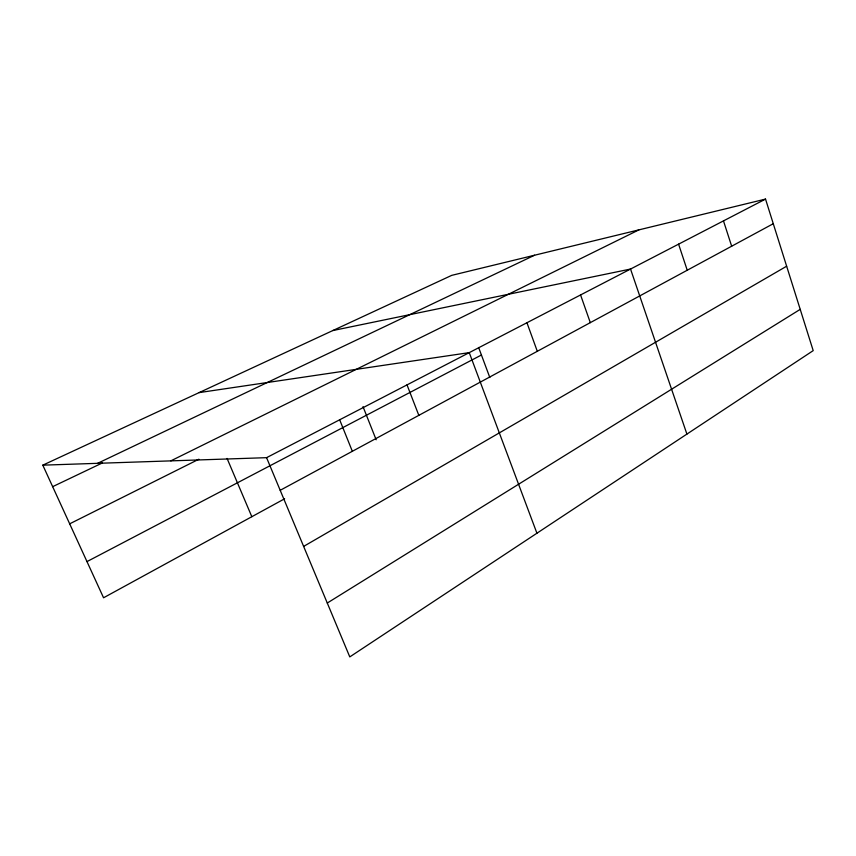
<?xml version="1.0" encoding="UTF-8"?>
<svg xmlns="http://www.w3.org/2000/svg" width="856" height="856" viewBox="0 0 856 856"><rect width="100%" height="100%" fill="white"/><g stroke="black" fill="none" stroke-linecap="round" stroke-linejoin="round"><path stroke-width="1.28" d="M327.281 603.031L800.221 309.358M303.634 546.406L786.643 266.216M284.631 498.77L103.555 597.777L42.8 465.161L451.743 275.354L765.532 199.095L813.2 350.628L349.783 656.905L266.569 457.671L42.8 465.161M280.201 490.306L773.278 223.716M86.98 561.6L481.436 355.005M266.569 457.671L765.532 199.095M69.678 523.829L198.881 459.212M170.815 460.87L638.918 229.868M97.605 463.321L534.572 255.227M52.655 486.668L102.399 462.925M332.813 330.555L630.54 269.051L686.908 434.099M199.106 392.615L469.249 352.629L536.926 533.224M227.065 458.42L251.825 516.703M339.671 419.782L352.34 451.305M363.008 406.632L376.159 439.759M407.017 384.879L418.83 415.353M478.632 347.504L489.825 377.528M526.943 322.733L537.301 351.302M580.561 294.945L590.308 322.648M678.583 244.153L687.24 270.239M723.481 220.891L731.666 246.218"/></g></svg>
